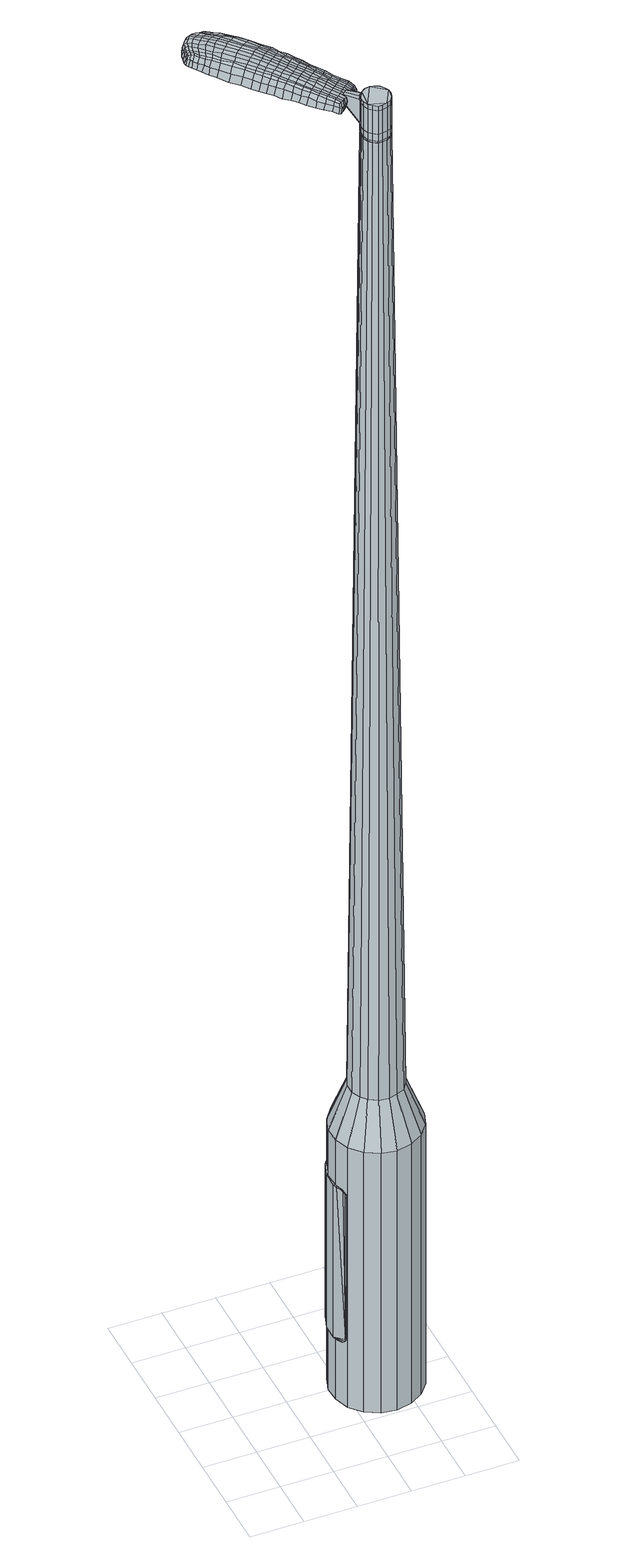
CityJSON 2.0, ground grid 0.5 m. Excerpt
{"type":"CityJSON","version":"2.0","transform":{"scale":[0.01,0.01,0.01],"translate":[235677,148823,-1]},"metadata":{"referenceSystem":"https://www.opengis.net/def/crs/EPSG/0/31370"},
"CityObjects":{
"object1":{"type":"GenericCityObject","attributes":{"cluster":103,"mean_distance_to_centroid":0.106,"new_centroid_x":235678.33,"new_centroid_y":148823.95,"mean_distance_to_camera":4.62,"H1":182.39,"H2":99.68,"Z_final":111.62,"cluster2":-1,"proj_x":235679.23,"proj_y":148823.16,"id_line":62692,"bearing_l":221.6,"distance":1.19,"orientation":"right","G_obj":131.6},"geometry":[{"type":"MultiSurface","lod":"2","boundaries":[[[0,1,2,3]],[[1,4,5,2]],[[4,6,7,5]],[[6,8,9,7]],[[8,10,11,9]],[[10,12,13,11]],[[12,14,15,13]],[[14,16,17,15]],[[16,18,19,17]],[[18,20,21,19]],[[20,22,23,21]],[[22,24,25,23]],[[24,26,27,25]],[[26,28,29,27]],[[28,30,31,29]],[[30,32,33,31]],[[32,34,35,33]],[[34,0,3,35]],[[36,37,38,39]],[[38,40,41,42]],[[41,43,42]],[[42,44,45,46]],[[45,47,46]],[[46,48,49,50]],[[49,51,50]],[[42,46,50,38]],[[50,52,39,38]],[[53,36,39]],[[2,5,7,35]],[[7,9,11,15]],[[11,13,15]],[[15,17,19,23]],[[19,21,23]],[[23,25,27,31]],[[27,29,31]],[[15,23,31,7]],[[31,33,35,7]],[[3,2,35]],[[1,0,54,55]],[[0,34,56,54]],[[34,32,57,56]],[[32,30,58,57]],[[30,28,59,58]],[[28,26,60,59]],[[26,24,61,60]],[[24,22,62,61]],[[22,20,63,62]],[[20,18,64,63]],[[18,16,65,64]],[[16,14,66,65]],[[14,12,67,66]],[[12,10,68,67]],[[10,8,69,68]],[[8,6,70,69]],[[6,4,71,70]],[[4,1,55,71]],[[55,54,72,73]],[[54,56,74,72]],[[56,57,75,74]],[[57,58,76,75]],[[58,59,77,76]],[[59,60,78,77]],[[60,61,79,78]],[[61,62,80,79]],[[62,63,81,80]],[[63,64,82,81]],[[64,65,83,82]],[[65,66,84,83]],[[66,67,85,84]],[[67,68,86,85]],[[68,69,87,86]],[[69,70,88,87]],[[70,71,89,88]],[[71,55,73,89]],[[72,90,91,92]],[[93,94,90,72]],[[75,95,94,93]],[[76,96,95,75]],[[97,98,96,76]],[[78,99,98,97]],[[100,101,99,78]],[[80,102,101,100]],[[81,103,102,80]],[[104,105,103,81]],[[106,107,105,104]],[[84,108,107,106]],[[85,109,108,84]],[[86,110,109,85]],[[111,112,110,86]],[[113,114,112,111]],[[115,116,114,113]],[[92,91,116,115]],[[117,118,119,120]],[[121,117,120,122]],[[123,121,122,124]],[[125,123,124,126]],[[127,125,126,128]],[[129,127,128,130]],[[131,129,130,132]],[[133,131,132,134]],[[135,133,134,136]],[[137,135,136,138]],[[139,137,138,140]],[[141,139,140,142]],[[143,141,142,144]],[[145,143,144,146]],[[147,145,146,148]],[[149,147,148,150]],[[73,72,92]],[[74,93,72]],[[74,75,93]],[[77,97,76]],[[77,78,97]],[[79,100,78]],[[79,80,100]],[[82,104,81]],[[82,83,106,104]],[[83,84,106]],[[87,111,86]],[[87,88,113,111]],[[88,89,115,113]],[[89,73,92,115]],[[151,91,90]],[[151,152,116,91]],[[152,153,114,116]],[[153,154,112,114]],[[154,110,112]],[[155,107,108]],[[155,156,105,107]],[[156,103,105]],[[157,101,102]],[[157,99,101]],[[158,98,99]],[[158,96,98]],[[159,94,95]],[[159,90,94]],[[39,52,149,160]],[[151,90,161,150]],[[53,39,160,118]],[[90,159,119,161]],[[36,53,118,117]],[[159,95,120,119]],[[37,36,117,121]],[[95,96,122,120]],[[38,37,121,123]],[[96,158,124,122]],[[40,38,123,125]],[[158,99,126,124]],[[41,40,125,127]],[[99,157,128,126]],[[43,41,127,129]],[[157,102,130,128]],[[42,43,129,131]],[[102,103,132,130]],[[44,42,131,133]],[[103,156,134,132]],[[45,44,133,135]],[[156,155,136,134]],[[47,45,135,137]],[[155,108,138,136]],[[46,47,137,139]],[[108,109,140,138]],[[48,46,139,141]],[[109,110,142,140]],[[49,48,141,143]],[[110,154,144,142]],[[51,49,143,145]],[[154,153,146,144]],[[50,51,145,147]],[[153,152,148,146]],[[52,50,147,149]],[[152,151,150,148]],[[149,150,162,163]],[[150,161,164,162]],[[161,119,165,164]],[[119,118,166,165]],[[118,160,167,166]],[[160,149,163,167]],[[168,169,170,171]],[[172,168,171,173]],[[168,172,174,175]],[[169,168,175,176]],[[177,178,179,180]],[[181,177,180,182]],[[177,181,183,184]],[[178,177,184,185]],[[186,187,188,189]],[[190,186,189,191]],[[186,190,192,193]],[[187,186,193,194]],[[195,196,197,198]],[[199,195,198,200]],[[195,199,201,202]],[[196,195,202,203]],[[204,205,206,207]],[[208,204,207,209]],[[204,208,210,211]],[[205,204,211,212]],[[213,214,215,216]],[[217,213,216,218]],[[213,217,219,220]],[[214,213,220,221]],[[222,223,224,225]],[[214,222,225,215]],[[222,214,221,226]],[[223,222,226,227]],[[228,229,230,231]],[[223,228,231,224]],[[228,223,227,232]],[[229,228,232,233]],[[234,172,173,235]],[[229,234,235,230]],[[234,229,233,236]],[[172,234,236,174]],[[237,238,239,240]],[[241,237,240,242]],[[237,241,243,244]],[[238,237,244,245]],[[246,247,248,249]],[[238,246,249,239]],[[246,238,245,250]],[[247,246,250,251]],[[252,253,254,255]],[[247,252,255,248]],[[252,247,251,256]],[[253,252,256,257]],[[258,259,260,261]],[[253,258,261,254]],[[258,253,257,262]],[[259,258,262,263]],[[264,169,176,265]],[[259,264,265,260]],[[264,259,263,266]],[[169,264,266,170]],[[267,268,269,270]],[[271,267,270,272]],[[267,271,273,274]],[[268,267,274,275]],[[276,277,278,279]],[[268,276,279,269]],[[276,268,275,280]],[[277,276,280,281]],[[282,283,284,285]],[[277,282,285,278]],[[282,277,281,286]],[[283,282,286,287]],[[288,181,182,289]],[[283,288,289,284]],[[288,283,287,290]],[[181,288,290,183]],[[291,292,293,294]],[[295,291,294,296]],[[291,295,297,298]],[[292,291,298,299]],[[300,301,302,303]],[[292,300,303,293]],[[300,292,299,304]],[[301,300,304,305]],[[306,307,308,309]],[[301,306,309,302]],[[306,301,305,310]],[[307,306,310,311]],[[312,313,314,315]],[[307,312,315,308]],[[312,307,311,316]],[[313,312,316,317]],[[318,178,185,319]],[[313,318,319,314]],[[318,313,317,320]],[[178,318,320,179]],[[321,207,206,322]],[[323,321,322,324]],[[321,323,325,326]],[[207,321,326,209]],[[327,323,324,328]],[[329,327,328,330]],[[327,329,331,332]],[[323,327,332,325]],[[333,329,330,334]],[[335,333,334,336]],[[333,335,337,338]],[[329,333,338,331]],[[339,335,336,340]],[[341,339,340,342]],[[339,341,343,344]],[[335,339,344,337]],[[345,341,342,346]],[[196,345,346,197]],[[345,196,203,347]],[[341,345,347,343]],[[348,349,194,193]],[[350,348,193,192]],[[348,350,351,352]],[[349,348,352,353]],[[354,355,353,352]],[[356,354,352,351]],[[354,356,357,358]],[[355,354,358,359]],[[360,361,359,358]],[[362,360,358,357]],[[360,362,363,364]],[[361,360,364,365]],[[366,367,365,364]],[[368,366,364,363]],[[366,368,201,199]],[[367,366,199,200]],[[369,370,371,372]],[[271,369,372,273]],[[369,271,272,373]],[[370,369,373,374]],[[375,190,191,376]],[[370,375,376,371]],[[375,370,374,377]],[[190,375,377,192]],[[378,379,380,381]],[[217,378,381,219]],[[378,217,218,382]],[[379,378,382,383]],[[384,385,386,387]],[[379,384,387,380]],[[384,379,383,388]],[[385,384,388,389]],[[390,187,194,391]],[[385,390,391,386]],[[390,385,389,392]],[[187,390,392,188]],[[393,394,395,396]],[[175,393,396,176]],[[393,175,174,397]],[[394,393,397,398]],[[399,400,401,402]],[[394,399,402,395]],[[399,394,398,403]],[[400,399,403,404]],[[405,198,197,406]],[[400,405,406,401]],[[405,400,404,407]],[[198,405,407,200]],[[408,409,410,411]],[[180,408,411,182]],[[408,180,179,412]],[[409,408,412,413]],[[414,202,201,415]],[[409,414,415,410]],[[414,409,413,416]],[[202,414,416,203]],[[417,418,419,420]],[[295,417,420,297]],[[417,295,296,421]],[[418,417,421,422]],[[423,208,209,424]],[[418,423,424,419]],[[423,418,422,425]],[[208,423,425,210]],[[426,427,428,429]],[[241,426,429,243]],[[426,241,242,430]],[[427,426,430,431]],[[432,433,434,435]],[[427,432,435,428]],[[432,427,431,436]],[[433,432,436,437]],[[438,205,212,439]],[[433,438,439,434]],[[438,433,437,440]],[[205,438,440,206]],[[441,442,431,430]],[[240,441,430,242]],[[441,240,239,443]],[[442,441,443,444]],[[445,446,437,436]],[[442,445,436,431]],[[445,442,444,447]],[[446,445,447,448]],[[449,322,206,440]],[[446,449,440,437]],[[449,446,448,450]],[[322,449,450,324]],[[451,452,453,454]],[[298,451,454,299]],[[451,298,297,420]],[[452,451,420,419]],[[455,326,325,456]],[[452,455,456,453]],[[455,452,419,424]],[[326,455,424,209]],[[457,458,444,443]],[[249,457,443,239]],[[457,249,248,459]],[[458,457,459,460]],[[461,462,448,447]],[[458,461,447,444]],[[461,458,460,463]],[[462,461,463,464]],[[465,328,324,450]],[[462,465,450,448]],[[465,462,464,466]],[[328,465,466,330]],[[467,468,469,470]],[[304,467,470,305]],[[467,304,299,454]],[[468,467,454,453]],[[471,332,331,472]],[[468,471,472,469]],[[471,468,453,456]],[[332,471,456,325]],[[473,474,460,459]],[[255,473,459,248]],[[473,255,254,475]],[[474,473,475,476]],[[477,478,464,463]],[[474,477,463,460]],[[477,474,476,479]],[[478,477,479,480]],[[481,334,330,466]],[[478,481,466,464]],[[481,478,480,482]],[[334,481,482,336]],[[483,484,485,486]],[[310,483,486,311]],[[483,310,305,470]],[[484,483,470,469]],[[487,338,337,488]],[[484,487,488,485]],[[487,484,469,472]],[[338,487,472,331]],[[489,490,476,475]],[[261,489,475,254]],[[489,261,260,491]],[[490,489,491,492]],[[493,494,480,479]],[[490,493,479,476]],[[493,490,492,495]],[[494,493,495,496]],[[497,340,336,482]],[[494,497,482,480]],[[497,494,496,498]],[[340,497,498,342]],[[499,500,501,502]],[[316,499,502,317]],[[499,316,311,486]],[[500,499,486,485]],[[503,344,343,504]],[[500,503,504,501]],[[503,500,485,488]],[[344,503,488,337]],[[505,506,492,491]],[[265,505,491,260]],[[505,265,176,396]],[[506,505,396,395]],[[507,508,496,495]],[[506,507,495,492]],[[507,506,395,402]],[[508,507,402,401]],[[509,346,342,498]],[[508,509,498,496]],[[509,508,401,406]],[[346,509,406,197]],[[510,511,413,412]],[[320,510,412,179]],[[510,320,317,502]],[[511,510,502,501]],[[512,347,203,416]],[[511,512,416,413]],[[512,511,501,504]],[[347,512,504,343]],[[513,514,374,373]],[[270,513,373,272]],[[513,270,269,515]],[[514,513,515,516]],[[517,350,192,377]],[[514,517,377,374]],[[517,514,516,518]],[[350,517,518,351]],[[519,520,521,522]],[[220,519,522,221]],[[519,220,219,381]],[[520,519,381,380]],[[523,524,525,526]],[[520,523,526,521]],[[523,520,380,387]],[[524,523,387,386]],[[527,349,353,528]],[[524,527,528,525]],[[527,524,386,391]],[[349,527,391,194]],[[529,530,516,515]],[[279,529,515,269]],[[529,279,278,531]],[[530,529,531,532]],[[533,356,351,518]],[[530,533,518,516]],[[533,530,532,534]],[[356,533,534,357]],[[535,536,537,538]],[[226,535,538,227]],[[535,226,221,522]],[[536,535,522,521]],[[539,540,541,542]],[[536,539,542,537]],[[539,536,521,526]],[[540,539,526,525]],[[543,355,359,544]],[[540,543,544,541]],[[543,540,525,528]],[[355,543,528,353]],[[545,546,532,531]],[[285,545,531,278]],[[545,285,284,547]],[[546,545,547,548]],[[549,362,357,534]],[[546,549,534,532]],[[549,546,548,550]],[[362,549,550,363]],[[551,552,553,554]],[[232,551,554,233]],[[551,232,227,538]],[[552,551,538,537]],[[555,556,557,558]],[[552,555,558,553]],[[555,552,537,542]],[[556,555,542,541]],[[559,361,365,560]],[[556,559,560,557]],[[559,556,541,544]],[[361,559,544,359]],[[561,562,548,547]],[[289,561,547,284]],[[561,289,182,411]],[[562,561,411,410]],[[563,368,363,550]],[[562,563,550,548]],[[563,562,410,415]],[[368,563,415,201]],[[564,565,398,397]],[[236,564,397,174]],[[564,236,233,554]],[[565,564,554,553]],[[566,567,404,403]],[[565,566,403,398]],[[566,565,553,558]],[[567,566,558,557]],[[568,367,200,407]],[[567,568,407,404]],[[568,567,557,560]],[[367,568,560,365]],[[569,570,571,572]],[[572,571,573,574]],[[575,573,571,576]],[[576,571,570,577]],[[578,579,580,581]],[[581,580,582,583]],[[584,582,580,585]],[[585,580,579,586]],[[587,588,589,590]],[[590,589,591,592]],[[593,591,589,594]],[[594,589,588,595]],[[596,597,598,599]],[[599,598,600,601]],[[602,600,598,603]],[[603,598,597,604]],[[605,606,607,608]],[[608,607,609,610]],[[611,609,607,612]],[[612,607,606,613]],[[614,615,616,617]],[[617,616,618,619]],[[620,618,616,621]],[[621,616,615,622]],[[623,624,625,626]],[[626,625,615,614]],[[622,615,625,627]],[[627,625,624,628]],[[629,630,631,632]],[[632,631,624,623]],[[628,624,631,633]],[[633,631,630,634]],[[574,573,635,636]],[[636,635,630,629]],[[634,630,635,637]],[[637,635,573,575]],[[638,639,640,641]],[[641,640,642,643]],[[644,642,640,645]],[[645,640,639,646]],[[647,648,649,650]],[[650,649,639,638]],[[646,639,649,651]],[[651,649,648,652]],[[653,654,655,656]],[[656,655,648,647]],[[652,648,655,657]],[[657,655,654,658]],[[659,660,661,662]],[[662,661,654,653]],[[658,654,661,663]],[[663,661,660,664]],[[577,570,665,666]],[[666,665,660,659]],[[664,660,665,667]],[[667,665,570,569]],[[668,669,670,671]],[[671,670,672,673]],[[674,672,670,675]],[[675,670,669,676]],[[677,678,679,680]],[[680,679,669,668]],[[676,669,679,681]],[[681,679,678,682]],[[683,684,685,686]],[[686,685,678,677]],[[682,678,685,687]],[[687,685,684,688]],[[583,582,689,690]],[[690,689,684,683]],[[688,684,689,691]],[[691,689,582,584]],[[692,693,694,695]],[[695,694,696,697]],[[698,696,694,699]],[[699,694,693,700]],[[701,702,703,704]],[[704,703,693,692]],[[700,693,703,705]],[[705,703,702,706]],[[707,708,709,710]],[[710,709,702,701]],[[706,702,709,711]],[[711,709,708,712]],[[713,714,715,716]],[[716,715,708,707]],[[712,708,715,717]],[[717,715,714,718]],[[586,579,719,720]],[[720,719,714,713]],[[718,714,719,721]],[[721,719,579,578]],[[605,608,722,723]],[[723,722,724,725]],[[726,724,722,727]],[[727,722,608,610]],[[725,724,728,729]],[[729,728,730,731]],[[732,730,728,733]],[[733,728,724,726]],[[731,730,734,735]],[[735,734,736,737]],[[738,736,734,739]],[[739,734,730,732]],[[737,736,740,741]],[[741,740,742,743]],[[744,742,740,745]],[[745,740,736,738]],[[743,742,746,747]],[[747,746,597,596]],[[604,597,746,748]],[[748,746,742,744]],[[595,749,750,594]],[[594,750,751,593]],[[752,751,750,753]],[[753,750,749,754]],[[754,755,756,753]],[[753,756,757,752]],[[758,757,756,759]],[[759,756,755,760]],[[760,761,762,759]],[[759,762,763,758]],[[764,763,762,765]],[[765,762,761,766]],[[766,767,768,765]],[[765,768,769,764]],[[602,769,768,600]],[[600,768,767,601]],[[770,771,772,773]],[[773,772,672,674]],[[673,672,772,774]],[[774,772,771,775]],[[592,591,776,777]],[[777,776,771,770]],[[775,771,776,778]],[[778,776,591,593]],[[779,780,781,782]],[[782,781,618,620]],[[619,618,781,783]],[[783,781,780,784]],[[785,786,787,788]],[[788,787,780,779]],[[784,780,787,789]],[[789,787,786,790]],[[595,588,791,792]],[[792,791,786,785]],[[790,786,791,793]],[[793,791,588,587]],[[794,795,796,797]],[[797,796,576,577]],[[575,576,796,798]],[[798,796,795,799]],[[800,801,802,803]],[[803,802,795,794]],[[799,795,802,804]],[[804,802,801,805]],[[596,599,806,807]],[[807,806,801,800]],[[805,801,806,808]],[[808,806,599,601]],[[809,810,811,812]],[[812,811,581,583]],[[578,581,811,813]],[[813,811,810,814]],[[602,603,815,816]],[[816,815,810,809]],[[814,810,815,817]],[[817,815,603,604]],[[818,819,820,821]],[[821,820,696,698]],[[697,696,820,822]],[[822,820,819,823]],[[610,609,824,825]],[[825,824,819,818]],[[823,819,824,826]],[[826,824,609,611]],[[827,828,829,830]],[[830,829,642,644]],[[643,642,829,831]],[[829,828,831]],[[832,833,834,835]],[[835,834,828,827]],[[831,828,834,836]],[[836,834,833,837]],[[613,606,838,839]],[[839,838,833,832]],[[837,833,838,840]],[[840,838,606,605]],[[831,841,641,643]],[[638,641,841,842]],[[842,841,843]],[[837,844,845,836]],[[836,845,841,831]],[[843,841,845,846]],[[846,845,844,847]],[[605,723,848,840]],[[840,848,844,837]],[[847,844,848,849]],[[849,848,723,725]],[[850,851,852,853]],[[853,852,699,700]],[[698,699,852,821]],[[821,852,851,818]],[[726,727,854,855]],[[855,854,851,850]],[[818,851,854,825]],[[825,854,727,610]],[[843,856,857,842]],[[842,857,650,638]],[[647,650,857,858]],[[858,857,856,859]],[[847,860,861,846]],[[846,861,856,843]],[[859,856,861,862]],[[862,861,860,863]],[[725,729,864,849]],[[849,864,860,847]],[[863,860,864,865]],[[865,864,729,731]],[[866,867,868,869]],[[869,868,705,706]],[[700,705,868,853]],[[853,868,867,850]],[[732,733,870,871]],[[871,870,867,866]],[[850,867,870,855]],[[855,870,733,726]],[[859,872,873,858]],[[858,873,656,647]],[[653,656,873,874]],[[874,873,872,875]],[[863,876,877,862]],[[862,877,872,859]],[[875,872,877,878]],[[878,877,876,879]],[[731,735,880,865]],[[865,880,876,863]],[[879,876,880,881]],[[881,880,735,737]],[[882,883,884,885]],[[885,884,711,712]],[[706,711,884,869]],[[869,884,883,866]],[[738,739,886,887]],[[887,886,883,882]],[[866,883,886,871]],[[871,886,739,732]],[[875,888,889,874]],[[874,889,662,653]],[[659,662,889,890]],[[890,889,888,891]],[[879,892,893,878]],[[878,893,888,875]],[[891,888,893,894]],[[894,893,892,895]],[[737,741,896,881]],[[881,896,892,879]],[[895,892,896,897]],[[897,896,741,743]],[[898,899,900,901]],[[901,900,717,718]],[[712,717,900,885]],[[885,900,899,882]],[[744,745,902,903]],[[903,902,899,898]],[[882,899,902,887]],[[887,902,745,738]],[[891,904,905,890]],[[890,905,666,659]],[[577,666,905,797]],[[797,905,904,794]],[[895,906,907,894]],[[894,907,904,891]],[[794,904,907,803]],[[803,907,906,800]],[[743,747,908,897]],[[897,908,906,895]],[[800,906,908,807]],[[807,908,747,596]],[[814,909,910,813]],[[813,910,721,578]],[[718,721,910,901]],[[901,910,909,898]],[[604,748,911,817]],[[817,911,909,814]],[[898,909,911,903]],[[903,911,748,744]],[[775,912,913,774]],[[774,913,671,673]],[[668,671,913,914]],[[914,913,912,915]],[[593,751,916,778]],[[778,916,912,775]],[[915,912,916,917]],[[917,916,751,752]],[[918,919,920,921]],[[921,920,621,622]],[[620,621,920,782]],[[782,920,919,779]],[[922,923,924,925]],[[925,924,919,918]],[[779,919,924,788]],[[788,924,923,785]],[[754,749,926,927]],[[927,926,923,922]],[[785,923,926,792]],[[792,926,749,595]],[[915,928,929,914]],[[914,929,680,668]],[[677,680,929,930]],[[930,929,928,931]],[[752,757,932,917]],[[917,932,928,915]],[[931,928,932,933]],[[933,932,757,758]],[[934,935,936,937]],[[937,936,627,628]],[[622,627,936,921]],[[921,936,935,918]],[[938,939,940,941]],[[941,940,935,934]],[[918,935,940,925]],[[925,940,939,922]],[[760,755,942,943]],[[943,942,939,938]],[[922,939,942,927]],[[927,942,755,754]],[[931,944,945,930]],[[930,945,686,677]],[[683,686,945,946]],[[946,945,944,947]],[[758,763,948,933]],[[933,948,944,931]],[[947,944,948,949]],[[949,948,763,764]],[[950,951,952,953]],[[953,952,633,634]],[[628,633,952,937]],[[937,952,951,934]],[[954,955,956,957]],[[957,956,951,950]],[[934,951,956,941]],[[941,956,955,938]],[[766,761,958,959]],[[959,958,955,954]],[[938,955,958,943]],[[943,958,761,760]],[[947,960,961,946]],[[946,961,690,683]],[[583,690,961,812]],[[812,961,960,809]],[[764,769,962,949]],[[949,962,960,947]],[[809,960,962,816]],[[816,962,769,602]],[[799,963,964,798]],[[798,964,637,575]],[[634,637,964,953]],[[953,964,963,950]],[[805,965,966,804]],[[804,966,963,799]],[[950,963,966,957]],[[957,966,965,954]],[[601,767,967,808]],[[808,967,965,805]],[[954,965,967,959]],[[959,967,767,766]],[[569,572,171,170]],[[572,574,173,171]],[[584,585,184,183]],[[585,586,185,184]],[[587,590,189,188]],[[590,592,191,189]],[[611,612,211,210]],[[612,613,212,211]],[[614,617,216,215]],[[617,619,218,216]],[[623,626,225,224]],[[626,614,215,225]],[[629,632,231,230]],[[632,623,224,231]],[[574,636,235,173]],[[636,629,230,235]],[[644,645,244,243]],[[645,646,245,244]],[[646,651,250,245]],[[651,652,251,250]],[[652,657,256,251]],[[657,658,257,256]],[[658,663,262,257]],[[663,664,263,262]],[[664,667,266,263]],[[667,569,170,266]],[[674,675,274,273]],[[675,676,275,274]],[[676,681,280,275]],[[681,682,281,280]],[[682,687,286,281]],[[687,688,287,286]],[[688,691,290,287]],[[691,584,183,290]],[[692,695,294,293]],[[695,697,296,294]],[[701,704,303,302]],[[704,692,293,303]],[[707,710,309,308]],[[710,701,302,309]],[[713,716,315,314]],[[716,707,308,315]],[[586,720,319,185]],[[720,713,314,319]],[[770,773,372,371]],[[773,674,273,372]],[[592,777,376,191]],[[777,770,371,376]],[[619,783,382,218]],[[783,784,383,382]],[[784,789,388,383]],[[789,790,389,388]],[[790,793,392,389]],[[793,587,188,392]],[[697,822,421,296]],[[822,823,422,421]],[[823,826,425,422]],[[826,611,210,425]],[[827,830,429,428]],[[830,644,243,429]],[[832,835,435,434]],[[835,827,428,435]],[[613,839,439,212]],[[839,832,434,439]],[[968,969,970,971]],[[972,973,971,970]],[[974,975,976,977]],[[978,979,980,981]],[[969,982,983,970]],[[984,972,970,983]],[[985,974,977,986]],[[987,988,979,978]],[[982,989,990,983]],[[990,991,984,983]],[[992,985,986,993]],[[994,988,987,995]],[[989,996,997,990]],[[997,998,991,990]],[[999,992,993,1000]],[[1001,994,995,1002]],[[1003,1004,1005,1006]],[[1007,1008,1004,1003]],[[1007,1009,1010,1008]],[[1009,1011,1012,1010]],[[1013,1014,1015,1016]],[[1017,1018,1014,1013]],[[1019,1020,1018,1017]],[[1021,1022,1020,1019]],[[1016,1005,1004,1013]],[[1013,1004,1008,1017]],[[1008,1010,1019,1017]],[[1010,1012,1021,1019]],[[977,976,973,972]],[[986,977,972,984]],[[991,993,986,984]],[[998,1000,993,991]],[[978,981,975,974]],[[987,978,974,985]],[[995,987,985,992]],[[1002,995,992,999]],[[979,1003,1006,980]],[[988,1007,1003,979]],[[1009,1007,988,994]],[[1011,1009,994,1001]],[[1023,1024,1025,1026]],[[1025,1027,1028,1029]],[[1025,1029,1030,1031]],[[1025,1031,1026]],[[1032,1023,1026,1033]],[[1034,1033,1026,1035]],[[1036,1035,1026]],[[1037,1025,1024,1038]],[[1039,1037,1038,1040]],[[1041,1039,1040,1042]],[[1043,1041,1042,1044]],[[1045,1043,1044,1046]],[[1046,1047,1048,1049]],[[1046,1049,1050,1051]],[[1046,1051,1052,1053]],[[1052,1054,1055,1056]],[[1052,1056,1057,1058]],[[1052,1058,1053]],[[1046,1053,1045]],[[1059,1060,1024,1023]],[[1061,1062,1027,1025]],[[1063,1064,1036,1026]],[[1060,1065,1038,1024]],[[1066,1061,1025,1037]],[[1065,1067,1040,1038]],[[1068,1066,1037,1039]],[[1067,1069,1042,1040]],[[1070,1068,1039,1041]],[[1069,1071,1044,1042]],[[1072,1070,1041,1043]],[[1071,1073,1046,1044]],[[1074,1072,1043,1045]],[[1073,1075,1047,1046]],[[1076,1077,1054,1052]],[[1078,1074,1045,1053]],[[1048,1047,1075,1079]],[[1049,1048,1079,1080]],[[1050,1049,1080,1081]],[[1051,1050,1081,1082]],[[1052,1051,1082,1076]],[[1083,1059,1023,1032]],[[1084,1083,1032,1033]],[[1085,1084,1033,1034]],[[1086,1085,1034,1035]],[[1064,1086,1035,1036]],[[1028,1027,1062,1087]],[[1055,1054,1077,1088]],[[1029,1028,1087,1089]],[[1030,1029,1089,1090]],[[1031,1030,1090,1091]],[[1026,1031,1091,1063]],[[1056,1055,1088,1092]],[[1057,1056,1092,1093]],[[1058,1057,1093,1094]],[[1053,1058,1094,1078]]]}]}
},
"vertices":[
[103,127,384],[115,135,384],[115,135,96],[103,127,96],[130,138,384],[130,138,96],[144,135,384],[144,135,96],[157,128,384],[157,128,96],[167,117,384],[167,117,96],[172,104,384],[172,104,96],[173,89,384],[173,89,96],[168,75,384],[168,75,96],[159,64,384],[159,64,96],[147,56,384],[147,56,96],[132,53,384],[132,53,96],[118,55,384],[118,55,96],[105,62,384],[105,62,96],[95,73,384],[95,73,96],[90,87,384],[90,87,96],[89,101,384],[89,101,96],[94,115,384],[94,115,96],[118,97,1524],[118,93,1524],[120,88,1524],[122,105,1524],[123,85,1524],[127,82,1524],[136,83,1524],[131,82,1524],[140,85,1524],[143,89,1524],[144,98,1524],[144,93,1524],[142,102,1524],[139,106,1524],[131,109,1524],[135,108,1524],[126,108,1524],[119,102,1524],[114,114,429],[122,119,429],[109,107,429],[106,99,429],[106,90,429],[110,82,429],[115,76,429],[123,71,429],[132,70,429],[140,72,429],[148,76,429],[153,83,429],[156,92,429],[156,100,429],[152,108,429],[147,115,429],[139,119,429],[130,120,429],[122,105,1483],[126,108,1483],[119,102,1483],[118,97,1483],[118,93,1483],[120,88,1483],[123,85,1483],[127,82,1483],[131,82,1483],[136,83,1483],[140,85,1483],[143,89,1483],[144,93,1483],[144,98,1483],[142,102,1483],[139,106,1483],[135,108,1483],[131,109,1483],[122,105,1485],[126,107,1485],[126,107,1483],[120,101,1483],[120,101,1485],[118,97,1485],[118,93,1485],[120,89,1483],[120,89,1485],[123,85,1485],[127,83,1483],[127,83,1485],[131,82,1485],[136,83,1485],[140,86,1483],[140,86,1485],[142,89,1483],[142,89,1485],[144,93,1485],[144,98,1485],[142,102,1485],[139,105,1483],[139,105,1485],[135,107,1483],[135,107,1485],[131,108,1483],[131,108,1485],[118,97,1519],[119,102,1519],[119,102,1493],[118,97,1493],[118,93,1519],[118,93,1493],[120,88,1519],[120,88,1493],[123,85,1519],[123,85,1493],[127,82,1519],[127,82,1493],[131,82,1519],[131,82,1493],[136,83,1519],[136,83,1493],[140,85,1519],[140,85,1493],[143,89,1519],[143,89,1493],[144,93,1519],[144,93,1493],[144,98,1519],[144,98,1493],[142,102,1519],[142,102,1493],[139,106,1519],[139,106,1493],[135,108,1519],[135,108,1493],[131,109,1519],[131,109,1493],[126,108,1519],[126,108,1493],[126,108,1485],[131,109,1485],[135,108,1485],[139,106,1485],[143,89,1485],[140,85,1485],[127,82,1485],[120,88,1485],[119,102,1485],[122,105,1519],[122,105,1493],[112,121,1513],[112,121,1518],[110,119,1513],[107,117,1513],[107,117,1518],[110,119,1518],[75,188,1519],[80,182,1518],[80,184,1509],[75,190,1510],[70,194,1519],[70,196,1510],[69,193,1526],[75,186,1525],[79,180,1525],[46,162,1519],[51,157,1518],[53,157,1525],[48,163,1525],[40,169,1519],[42,169,1526],[38,169,1510],[44,162,1510],[49,157,1509],[11,229,1519],[13,231,1519],[13,232,1513],[10,229,1513],[8,225,1519],[8,226,1513],[9,224,1524],[12,228,1524],[14,230,1524],[60,173,1530],[65,168,1529],[67,170,1529],[62,176,1530],[54,180,1531],[56,183,1531],[51,178,1530],[57,171,1530],[62,166,1529],[114,113,1512],[116,115,1512],[115,116,1517],[113,114,1517],[111,111,1512],[111,112,1517],[110,112,1506],[113,114,1506],[115,116,1506],[35,231,1519],[37,229,1519],[38,230,1512],[35,233,1512],[33,232,1518],[33,234,1512],[33,231,1522],[34,230,1523],[37,228,1524],[41,226,1519],[45,222,1519],[45,223,1512],[41,227,1512],[40,224,1524],[44,220,1525],[49,218,1519],[54,212,1519],[55,214,1511],[49,219,1511],[48,216,1526],[54,210,1526],[62,203,1519],[62,205,1510],[61,201,1526],[121,130,1513],[116,136,1513],[116,134,1518],[121,128,1517],[124,125,1512],[123,125,1516],[124,126,1506],[121,131,1507],[116,137,1507],[112,142,1514],[107,148,1515],[107,146,1520],[111,140,1519],[112,143,1507],[107,149,1507],[102,153,1515],[98,159,1516],[97,158,1522],[102,152,1521],[103,155,1508],[98,161,1508],[93,165,1517],[89,171,1517],[88,169,1524],[93,163,1523],[93,167,1508],[89,173,1509],[84,177,1518],[84,175,1524],[84,179,1509],[8,208,1519],[9,205,1519],[11,206,1524],[9,209,1523],[6,210,1518],[7,210,1522],[5,210,1512],[6,208,1512],[8,205,1512],[12,201,1519],[16,197,1519],[17,197,1525],[14,202,1524],[11,201,1512],[14,197,1512],[19,192,1519],[25,186,1519],[26,186,1526],[21,192,1526],[18,192,1511],[23,186,1511],[32,177,1519],[34,178,1526],[30,177,1510],[98,110,1513],[93,115,1513],[91,115,1507],[97,110,1507],[102,106,1512],[101,106,1506],[102,107,1516],[99,110,1517],[94,115,1518],[87,120,1514],[82,126,1515],[80,126,1507],[86,120,1507],[89,121,1519],[84,126,1520],[77,131,1515],[72,136,1516],[70,136,1508],[75,131,1508],[78,131,1521],[73,137,1522],[66,142,1517],[61,147,1517],[59,147,1509],[64,141,1508],[68,142,1523],[63,147,1524],[56,152,1518],[54,152,1509],[58,152,1524],[109,118,1519],[111,120,1519],[104,124,1520],[106,125,1520],[102,122,1520],[107,116,1519],[99,129,1522],[101,131,1522],[94,135,1523],[96,137,1523],[92,133,1523],[97,127,1521],[89,140,1524],[91,142,1524],[84,146,1525],[87,148,1525],[82,144,1525],[87,138,1524],[79,151,1526],[82,153,1526],[75,157,1527],[77,159,1527],[72,155,1527],[77,149,1526],[70,162,1528],[72,165,1528],[67,160,1528],[14,225,1527],[16,228,1527],[11,222,1526],[14,219,1527],[17,222,1528],[19,224,1528],[21,217,1529],[24,220,1529],[18,214,1528],[23,209,1530],[26,212,1530],[28,214,1530],[30,206,1531],[33,209,1531],[28,203,1530],[34,196,1531],[37,199,1531],[39,202,1531],[45,190,1531],[48,192,1531],[42,187,1531],[6,212,1518],[6,215,1519],[5,216,1513],[4,212,1513],[7,212,1523],[7,215,1523],[7,220,1519],[6,221,1513],[8,219,1524],[31,233,1518],[28,234,1518],[28,233,1523],[31,232,1523],[31,235,1513],[28,235,1513],[24,234,1519],[20,234,1519],[21,233,1524],[25,233,1523],[24,235,1513],[20,235,1513],[17,233,1519],[18,232,1524],[16,234,1513],[74,185,1528],[72,184,1528],[77,178,1528],[78,179,1527],[68,191,1528],[66,190,1529],[70,182,1529],[67,180,1530],[72,174,1529],[74,176,1528],[64,189,1529],[62,187,1530],[65,178,1530],[70,172,1529],[59,185,1531],[49,163,1528],[51,165,1529],[45,172,1529],[43,170,1528],[54,158,1527],[56,160,1528],[54,168,1529],[48,174,1530],[59,163,1528],[104,105,1512],[106,107,1512],[106,108,1517],[104,107,1517],[103,105,1506],[105,107,1506],[109,109,1512],[108,110,1517],[108,109,1506],[125,123,1512],[123,122,1512],[123,123,1506],[125,124,1506],[123,123,1517],[122,122,1517],[122,120,1512],[120,118,1512],[119,119,1506],[121,121,1506],[120,121,1517],[119,119,1517],[118,117,1512],[117,118,1506],[117,118,1517],[120,128,1519],[119,126,1519],[115,133,1520],[114,132,1520],[117,125,1519],[115,123,1519],[112,131,1520],[110,129,1520],[113,122,1519],[108,127,1520],[100,111,1519],[102,112,1519],[97,117,1520],[95,116,1520],[104,114,1519],[99,119,1520],[110,139,1521],[109,138,1521],[106,145,1522],[104,144,1522],[107,136,1521],[105,135,1521],[103,142,1522],[101,140,1523],[103,133,1522],[98,138,1523],[90,121,1521],[92,123,1521],[86,128,1522],[85,127,1522],[94,125,1521],[89,130,1522],[101,151,1523],[100,150,1523],[96,156,1524],[95,155,1524],[98,148,1523],[96,146,1524],[93,154,1525],[91,152,1525],[94,144,1524],[89,150,1525],[80,132,1523],[81,133,1523],[76,139,1524],[75,137,1524],[84,136,1524],[79,141,1525],[92,162,1525],[90,161,1525],[87,168,1526],[86,167,1526],[88,159,1526],[86,157,1526],[84,165,1527],[81,163,1527],[84,155,1526],[79,161,1527],[69,143,1525],[71,144,1525],[66,149,1526],[64,148,1526],[74,147,1526],[69,152,1527],[83,174,1527],[81,172,1527],[79,171,1527],[77,169,1528],[74,167,1528],[59,153,1527],[61,155,1527],[64,157,1528],[9,210,1525],[9,213,1525],[11,207,1526],[11,210,1526],[10,217,1526],[12,214,1527],[32,230,1525],[30,231,1525],[33,228,1526],[35,228,1525],[27,231,1525],[23,231,1526],[26,228,1527],[29,228,1526],[20,230,1526],[23,226,1527],[14,203,1526],[15,206,1527],[18,198,1527],[19,201,1528],[16,210,1528],[20,204,1529],[39,224,1526],[36,224,1527],[41,220,1528],[43,220,1527],[33,224,1527],[30,223,1528],[35,218,1529],[38,219,1528],[27,222,1528],[32,216,1530],[22,193,1528],[23,196,1529],[27,187,1528],[28,189,1529],[25,199,1529],[31,193,1530],[47,215,1528],[45,215,1528],[51,209,1529],[53,209,1528],[43,214,1529],[39,213,1530],[45,206,1530],[48,208,1530],[36,211,1530],[42,204,1531],[35,179,1529],[37,180,1529],[39,184,1530],[60,201,1528],[59,200,1529],[56,198,1530],[53,196,1530],[51,194,1531],[78,183,1509],[78,181,1518],[74,186,1518],[74,188,1509],[68,193,1519],[68,195,1510],[68,191,1525],[73,185,1525],[78,179,1525],[54,159,1525],[52,159,1518],[48,164,1518],[49,164,1525],[42,170,1519],[43,170,1525],[40,170,1510],[46,164,1509],[50,159,1509],[14,230,1513],[15,229,1519],[12,227,1519],[12,228,1513],[10,224,1519],[9,225,1513],[11,223,1524],[13,226,1524],[16,228,1524],[67,170,1528],[64,168,1528],[60,174,1529],[62,176,1529],[54,180,1529],[56,183,1529],[51,178,1529],[57,171,1529],[62,166,1528],[113,117,1516],[114,117,1512],[112,115,1512],[111,116,1516],[110,113,1512],[109,114,1516],[109,113,1506],[111,115,1506],[114,117,1506],[36,229,1512],[36,227,1519],[34,229,1518],[34,231,1512],[32,231,1518],[32,232,1512],[32,230,1522],[33,228,1523],[35,226,1523],[44,222,1512],[44,220,1519],[40,224,1519],[40,226,1512],[39,223,1524],[43,219,1525],[53,212,1511],[53,210,1519],[48,216,1519],[48,218,1511],[47,215,1525],[52,209,1526],[60,202,1519],[61,204,1510],[60,200,1526],[114,133,1518],[115,135,1513],[119,129,1513],[119,128,1517],[122,125,1512],[121,125,1515],[122,126,1506],[119,130,1506],[115,136,1507],[105,145,1520],[105,146,1514],[110,140,1514],[110,139,1519],[110,142,1507],[106,148,1507],[96,157,1522],[96,158,1516],[101,152,1515],[100,151,1521],[101,154,1508],[96,160,1508],[87,168,1523],[87,170,1517],[92,164,1516],[91,162,1522],[92,166,1508],[87,172,1508],[83,175,1517],[82,174,1524],[83,177,1509],[12,207,1523],[11,206,1519],[9,209,1518],[10,209,1523],[8,211,1518],[9,211,1522],[7,210,1512],[8,209,1512],[9,206,1512],[19,198,1525],[17,198,1519],[14,202,1519],[15,203,1524],[12,202,1512],[16,198,1512],[28,188,1526],[26,187,1519],[21,193,1519],[22,194,1525],[19,193,1511],[24,187,1511],[34,179,1519],[35,179,1526],[32,179,1510],[93,116,1507],[94,117,1513],[99,111,1513],[98,111,1506],[103,108,1512],[102,108,1506],[103,109,1515],[100,112,1517],[95,117,1518],[82,127,1507],[84,127,1514],[89,122,1514],[87,122,1507],[90,122,1519],[85,127,1520],[71,138,1508],[73,138,1516],[78,132,1515],[76,132,1508],[80,133,1521],[75,138,1522],[61,148,1508],[63,148,1517],[68,143,1516],[66,143,1508],[69,143,1522],[64,149,1523],[57,153,1517],[56,153,1509],[59,154,1524],[109,119,1518],[110,121,1518],[104,124,1519],[106,126,1519],[102,122,1519],[106,117,1518],[99,130,1520],[101,131,1520],[94,135,1521],[96,137,1521],[92,133,1521],[97,128,1520],[89,141,1523],[91,143,1523],[84,146,1524],[86,148,1524],[82,144,1524],[87,139,1523],[79,152,1525],[81,154,1525],[74,157,1526],[76,159,1526],[72,155,1526],[77,150,1525],[69,163,1527],[72,165,1527],[67,161,1527],[17,227,1526],[15,224,1526],[13,221,1525],[15,218,1526],[17,221,1526],[20,224,1526],[24,219,1528],[21,217,1528],[19,214,1527],[24,208,1528],[26,211,1529],[29,214,1529],[33,208,1530],[31,206,1530],[28,203,1529],[34,197,1530],[37,199,1530],[39,202,1530],[48,192,1530],[45,190,1530],[43,187,1530],[7,215,1513],[8,215,1518],[8,212,1518],[6,212,1512],[9,212,1523],[9,214,1523],[9,220,1519],[8,220,1513],[10,219,1523],[28,231,1523],[28,232,1518],[30,231,1518],[30,230,1523],[31,233,1512],[28,233,1512],[22,231,1523],[21,232,1519],[24,232,1519],[25,231,1523],[24,233,1513],[21,233,1513],[18,231,1519],[18,230,1524],[17,232,1513],[76,178,1527],[71,183,1527],[72,184,1527],[77,179,1526],[67,191,1527],[66,190,1528],[71,174,1528],[67,180,1528],[69,182,1528],[74,176,1527],[64,188,1528],[61,187,1529],[64,178,1529],[69,172,1528],[59,185,1529],[45,172,1528],[51,166,1527],[50,164,1527],[44,171,1527],[55,159,1526],[56,160,1527],[54,168,1528],[48,175,1528],[59,163,1527],[104,109,1516],[104,108,1512],[104,107,1512],[104,108,1516],[103,107,1506],[103,108,1506],[107,111,1512],[107,111,1516],[106,111,1506],[122,125,1506],[122,123,1512],[123,124,1512],[123,125,1506],[121,124,1516],[118,121,1506],[118,120,1512],[120,122,1512],[120,123,1506],[119,122,1516],[117,121,1516],[116,118,1512],[116,119,1506],[115,119,1516],[118,127,1518],[114,133,1519],[113,133,1519],[114,124,1518],[116,126,1518],[112,131,1519],[110,129,1519],[112,122,1518],[108,128,1519],[97,118,1519],[101,113,1518],[101,112,1518],[96,117,1519],[104,115,1518],[99,120,1519],[109,138,1520],[109,139,1520],[104,145,1521],[104,144,1521],[105,135,1520],[107,137,1520],[102,142,1521],[100,141,1521],[103,133,1520],[98,139,1521],[86,129,1521],[91,123,1520],[91,122,1520],[85,128,1521],[94,125,1520],[89,131,1521],[99,150,1522],[100,150,1522],[95,156,1523],[94,155,1523],[95,146,1522],[97,148,1522],[93,154,1523],[90,152,1524],[93,144,1523],[88,150,1524],[76,139,1523],[81,134,1522],[80,133,1522],[75,138,1523],[84,136,1522],[79,142,1523],[90,161,1524],[91,162,1524],[86,167,1525],[85,167,1525],[86,158,1525],[88,159,1524],[83,165,1525],[81,163,1526],[83,156,1525],[79,161,1526],[66,150,1525],[71,145,1524],[70,144,1524],[65,149,1525],[74,147,1524],[69,152,1525],[80,172,1526],[81,173,1526],[76,169,1527],[78,171,1526],[74,167,1527],[61,155,1526],[60,154,1526],[64,158,1526],[10,213,1524],[10,210,1524],[12,208,1525],[12,210,1525],[11,217,1525],[13,214,1525],[32,227,1525],[30,229,1524],[32,229,1524],[34,226,1525],[26,227,1526],[23,229,1525],[27,229,1524],[29,227,1525],[20,228,1525],[23,225,1526],[16,206,1526],[15,204,1526],[19,199,1526],[20,201,1527],[17,210,1526],[21,205,1527],[40,219,1527],[36,223,1526],[38,223,1526],[42,219,1526],[35,217,1528],[30,222,1527],[33,223,1526],[38,218,1527],[27,221,1527],[32,216,1528],[24,196,1527],[23,194,1527],[28,188,1527],[29,190,1528],[26,199,1528],[31,193,1529],[50,208,1528],[45,214,1527],[46,214,1527],[52,208,1527],[45,205,1529],[39,212,1529],[42,213,1528],[48,207,1528],[36,210,1529],[42,204,1530],[37,181,1528],[36,180,1528],[40,184,1529],[58,199,1528],[59,200,1528],[53,196,1529],[56,198,1529],[50,194,1530],[123,125,1508],[118,121,1508],[97,146,1509],[103,151,1509],[83,163,1510],[90,168,1510],[57,193,1512],[64,199,1512],[76,185,1511],[69,179,1511],[45,206,1513],[36,216,1514],[43,222,1514],[52,212,1513],[113,116,1508],[91,141,1509],[77,157,1510],[50,187,1512],[62,173,1511],[38,200,1513],[30,210,1514],[108,112,1508],[85,136,1509],[70,151,1510],[43,180,1512],[55,167,1511],[23,204,1514],[31,194,1513],[102,107,1508],[79,130,1509],[64,146,1510],[36,174,1512],[48,161,1511],[16,198,1514],[24,188,1513],[27,226,1514],[23,228,1514],[28,233,1514],[33,231,1514],[21,220,1514],[17,224,1514],[14,215,1514],[12,219,1514],[8,209,1514],[7,214,1514],[18,230,1515],[13,230,1515],[14,231,1515],[21,233,1515],[14,227,1515],[12,230,1515],[11,224,1515],[11,229,1515],[8,221,1515],[11,228,1515],[89,84,334],[88,88,334],[88,88,165],[93,74,171],[89,84,165],[91,80,165],[92,77,166],[93,76,167],[93,74,169],[91,80,334],[92,77,333],[93,76,332],[93,74,331],[93,74,328],[88,102,165],[88,102,334],[93,116,165],[93,116,334],[102,128,165],[102,128,334],[115,136,165],[115,136,334],[129,139,165],[129,139,334],[134,139,334],[137,138,334],[140,138,333],[142,138,332],[144,137,331],[144,137,328],[134,139,165],[144,137,171],[144,137,169],[142,138,167],[140,138,166],[137,138,165],[92,85,334],[91,88,334],[91,88,165],[92,85,165],[96,75,171],[96,75,328],[91,102,334],[91,102,165],[95,115,334],[95,115,165],[104,126,334],[104,126,165],[116,133,334],[116,133,165],[129,136,334],[129,136,165],[133,136,334],[143,134,328],[143,134,171],[133,136,165],[137,135,334],[140,135,333],[142,135,332],[143,135,331],[93,81,334],[94,79,333],[95,77,332],[96,76,331],[93,81,165],[143,135,169],[94,79,166],[95,77,167],[96,76,169],[142,135,167],[140,135,166],[137,135,165]
]}
